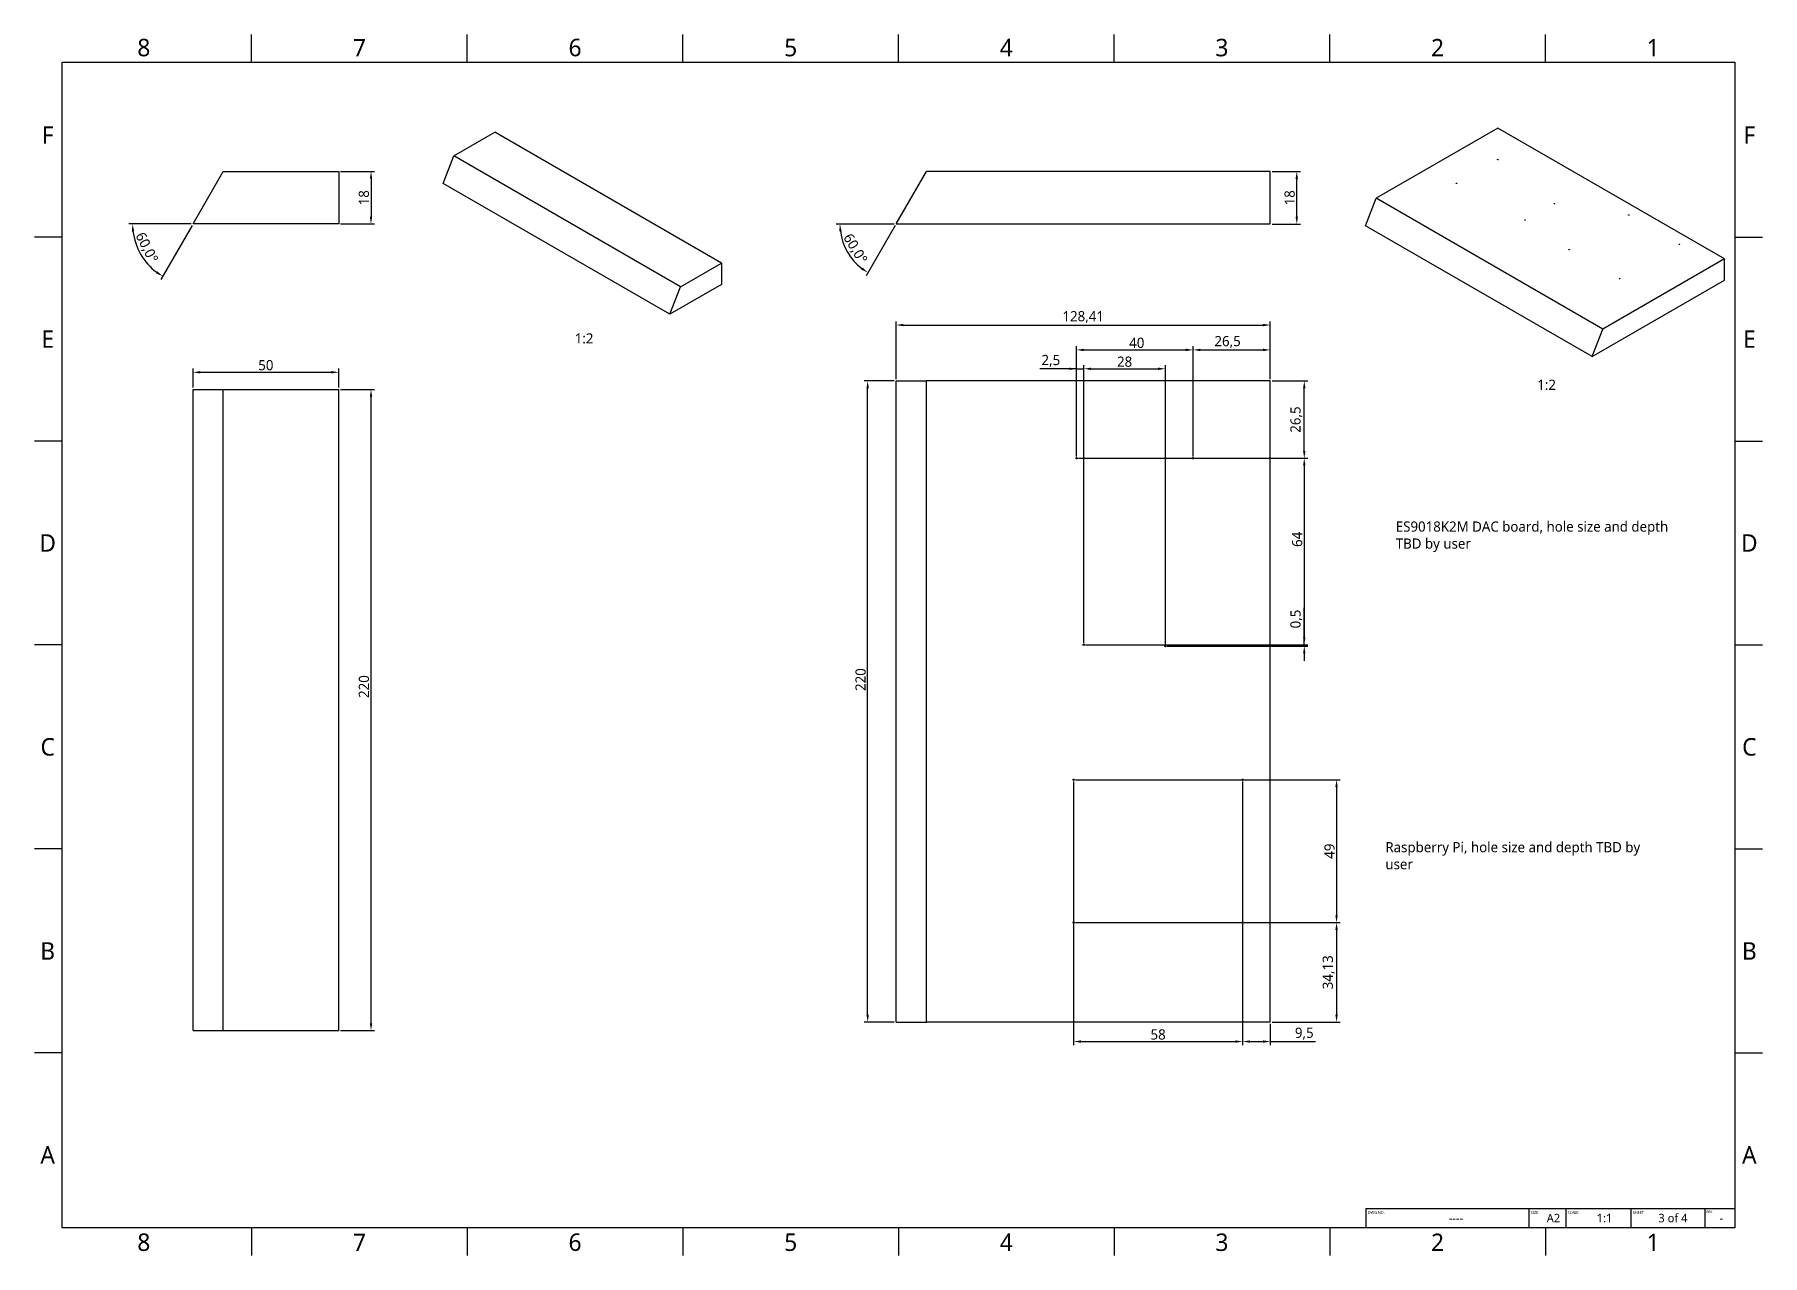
# Model space of a CAD drawing. Extents: x 0 to 2824, y 0 to 420.
# Drawn here: x 1488 to 2080, y 0 to 420 of the extents above; entities that cross this region are included whole.
import ezdxf

# ---------------------------------------------------------------- set-up
doc = ezdxf.new("R2010")
doc.units = 0
doc.header["$LTSCALE"] = 12.7
doc.layers.get('DEFPOINTS').update_dxf_attribs({"linetype": 'CONTINUOUS'})
for name, color, linetype in [('ANNOTATION_TEXT', 7, 'CONTINUOUS'), ('BORDER_FRAME', 7, 'CONTINUOUS'), ('BORDER_ZONES', 7, 'CONTINUOUS'), ('TITLE_BLOCK', 7, 'CONTINUOUS'), ('VISIBLE', 7, 'CONTINUOUS')]:
    doc.layers.add(name, color=color, linetype=linetype)
doc.styles.add('ONSHAPE-STANDARD', font='NotoSans-Regular.ttf')
doc.styles.add('ONSHAPE-STANDARD-DIMENSION', font='')
doc.styles.add('ONSHAPE-STANDARD-FIELDS', font='')
doc.styles.add('ONSHAPE-STANDARD-NOTESTYLE', font='Noto Sans', dxfattribs={"height": 3.5})
doc.styles.add('ONSHAPE-STANDARD-VIEW-LABE', font='NotoSans-Regular.ttf', dxfattribs={"height": 3.5})
doc.styles.get('ONSHAPE-STANDARD-DIMENSION').set_extended_font_data('Noto Sans')
doc.styles.get('ONSHAPE-STANDARD-FIELDS').set_extended_font_data('Noto Sans')
doc.dimstyles.new('ONSHAPE-ISO-25$0', dxfattribs={"dimtxt": 3.5, "dimasz": 2.5, "dimexe": 1.25, "dimexo": 0.625, "dimtad": 1, "dimtxsty": 'ONSHAPE-STANDARD-DIMENSION', "dimcen": 2.5, "dimclrd": 7, "dimclre": 7, "dimclrt": 7, "dimadec": 1, "dimazin": 3, "dimtfac": 1, "dimtmove": 0, "dimatfit": 3})
doc.dimstyles.new('ONSHAPE-ISO-25$2', dxfattribs={"dimtxt": 3.5, "dimasz": 2.5, "dimexe": 1.25, "dimexo": 0.625, "dimtad": 1, "dimtxsty": 'ONSHAPE-STANDARD-DIMENSION', "dimcen": 2.5, "dimclrd": 7, "dimclre": 7, "dimclrt": 7, "dimadec": 1, "dimazin": 3, "dimtfac": 1, "dimtmove": 0, "dimatfit": 3})

# ---------------------------------------------------------------- blocks, each defined once
blk = doc.blocks.new('*D14')
at = {"layer": 'ANNOTATION_TEXT', "color": 7}
for p, q in [((1541.88, 298.32), (1541.88, 304.85)), ((1544.38, 303.6), (1589.38, 303.6)), ((1591.88, 298.32), (1591.88, 304.85))]:
    blk.add_line(p, q, dxfattribs=at)
for points in [[(1544.38, 304.02), (1544.38, 303.18), (1541.88, 303.6)], [(1589.38, 303.18), (1589.38, 304.02), (1591.88, 303.6)]]:
    blk.add_solid(points, dxfattribs=at)
at = {"layer": 'DEFPOINTS', "color": 0}
for p in [(1591.88, 303.6), (1541.88, 297.69), (1591.88, 297.69)]:
    blk.add_point(p, dxfattribs=at)
at = {"layer": 'ANNOTATION_TEXT', "color": 7, "insert": (1566.88, 306.02), "char_height": 3.5, "attachment_point": 5, "style": 'ONSHAPE-STANDARD-DIMENSION'}
blk.add_mtext('50', dxfattribs=at)
blk = doc.blocks.new('*D15')
at = {"layer": 'ANNOTATION_TEXT', "color": 7}
for p, q in [((1592.51, 297.69), (1604.22, 297.69)), ((1602.97, 80.19), (1602.97, 295.19)), ((1592.51, 77.69), (1604.22, 77.69))]:
    blk.add_line(p, q, dxfattribs=at)
for points in [[(1603.39, 295.19), (1602.55, 295.19), (1602.97, 297.69)], [(1602.55, 80.19), (1603.39, 80.19), (1602.97, 77.69)]]:
    blk.add_solid(points, dxfattribs=at)
at = {"layer": 'DEFPOINTS', "color": 0}
for p in [(1591.88, 297.69), (1602.97, 297.69), (1591.88, 77.69)]:
    blk.add_point(p, dxfattribs=at)
at = {"layer": 'ANNOTATION_TEXT', "color": 7, "insert": (1600.55, 195.74), "char_height": 3.5, "attachment_point": 5, "rotation": 90, "style": 'ONSHAPE-STANDARD-DIMENSION'}
blk.add_mtext('220', dxfattribs=at)
blk = doc.blocks.new('*D16')
at = {"layer": 'ANNOTATION_TEXT', "color": 7}
for p, q in [((1541.26, 354.5), (1519.88, 354.5)), ((1541.57, 353.96), (1530.88, 335.45))]:
    blk.add_line(p, q, dxfattribs=at)
blk.add_arc((1541.88, 354.5), 20.75, 186.90611, 233.09389, dxfattribs=at)
for points in [[(1521.7, 352.03), (1520.87, 351.98), (1521.13, 354.5)], [(1529.19, 337.56), (1529.65, 338.26), (1531.51, 336.53)]]:
    blk.add_solid(points, dxfattribs=at)
at = {"layer": 'DEFPOINTS', "color": 0}
for p in [(1552.28, 372.5), (1541.88, 354.5), (1541.88, 354.5), (1591.88, 354.5), (1525.99, 341.16)]:
    blk.add_point(p, dxfattribs=at)
at = {"layer": 'ANNOTATION_TEXT', "color": 7, "insert": (1525.81, 346.31), "char_height": 3.5, "attachment_point": 5, "rotation": 297.00071, "style": 'ONSHAPE-STANDARD-DIMENSION'}
blk.add_mtext('60,0%%d', dxfattribs=at)
blk = doc.blocks.new('*D17')
at = {"layer": 'ANNOTATION_TEXT', "color": 7}
for p, q in [((1592.51, 372.5), (1604.22, 372.5)), ((1602.97, 370), (1602.97, 357)), ((1592.51, 354.5), (1604.22, 354.5))]:
    blk.add_line(p, q, dxfattribs=at)
for points in [[(1603.39, 370), (1602.55, 370), (1602.97, 372.5)], [(1602.55, 357), (1603.39, 357), (1602.97, 354.5)]]:
    blk.add_solid(points, dxfattribs=at)
at = {"layer": 'DEFPOINTS', "color": 0}
for p in [(1591.88, 372.5), (1591.88, 354.5), (1602.97, 354.5)]:
    blk.add_point(p, dxfattribs=at)
at = {"layer": 'ANNOTATION_TEXT', "color": 7, "insert": (1600.55, 363.5), "char_height": 3.5, "attachment_point": 5, "rotation": 90, "style": 'ONSHAPE-STANDARD-DIMENSION'}
blk.add_mtext('18', dxfattribs=at)
blk = doc.blocks.new('*D18')
at = {"layer": 'ANNOTATION_TEXT', "color": 7}
for p, q in [((1912.22, 372.48), (1921.93, 372.48)), ((1920.68, 356.98), (1920.68, 369.98)), ((1912.22, 354.48), (1921.93, 354.48))]:
    blk.add_line(p, q, dxfattribs=at)
for points in [[(1921.1, 369.98), (1920.26, 369.98), (1920.68, 372.48)], [(1920.26, 356.98), (1921.1, 356.98), (1920.68, 354.48)]]:
    blk.add_solid(points, dxfattribs=at)
at = {"layer": 'DEFPOINTS', "color": 0}
for p in [(1911.6, 372.48), (1920.68, 372.48), (1911.6, 354.48)]:
    blk.add_point(p, dxfattribs=at)
at = {"layer": 'ANNOTATION_TEXT', "color": 7, "insert": (1918.26, 363.48), "char_height": 3.5, "attachment_point": 5, "rotation": 90, "style": 'ONSHAPE-STANDARD-DIMENSION'}
blk.add_mtext('18', dxfattribs=at)
blk = doc.blocks.new('*D19')
at = {"layer": 'ANNOTATION_TEXT', "color": 7}
for p, q in [((1782.56, 300.61), (1772.16, 300.61)), ((1773.41, 83.11), (1773.41, 298.11)), ((1782.56, 80.61), (1772.16, 80.61))]:
    blk.add_line(p, q, dxfattribs=at)
for points in [[(1773.83, 298.11), (1773, 298.11), (1773.41, 300.61)], [(1773, 83.11), (1773.83, 83.11), (1773.41, 80.61)]]:
    blk.add_solid(points, dxfattribs=at)
at = {"layer": 'DEFPOINTS', "color": 0}
for p in [(1773.41, 300.61), (1783.19, 300.61), (1783.19, 80.61)]:
    blk.add_point(p, dxfattribs=at)
at = {"layer": 'ANNOTATION_TEXT', "color": 7, "insert": (1770.99, 198.13), "char_height": 3.5, "attachment_point": 5, "rotation": 90, "style": 'ONSHAPE-STANDARD-DIMENSION'}
blk.add_mtext('220', dxfattribs=at)
blk = doc.blocks.new('*D20')
at = {"layer": 'ANNOTATION_TEXT', "color": 7}
for p, q in [((1783.19, 301.23), (1783.19, 321.06)), ((1911.6, 301.23), (1911.6, 321.06)), ((1785.69, 319.81), (1909.1, 319.81))]:
    blk.add_line(p, q, dxfattribs=at)
for points in [[(1785.69, 320.23), (1785.69, 319.39), (1783.19, 319.81)], [(1909.1, 319.39), (1909.1, 320.23), (1911.6, 319.81)]]:
    blk.add_solid(points, dxfattribs=at)
at = {"layer": 'DEFPOINTS', "color": 0}
for p in [(1911.6, 319.81), (1783.19, 300.61), (1911.6, 300.61)]:
    blk.add_point(p, dxfattribs=at)
at = {"layer": 'ANNOTATION_TEXT', "color": 7, "insert": (1847.39, 322.52), "char_height": 3.5, "attachment_point": 5, "style": 'ONSHAPE-STANDARD-DIMENSION'}
blk.add_mtext('128,41', dxfattribs=at)
blk = doc.blocks.new('*D21')
at = {"layer": 'ANNOTATION_TEXT', "color": 7}
for p, q in [((1782.56, 354.48), (1762.65, 354.48)), ((1782.87, 353.94), (1772.92, 336.7))]:
    blk.add_line(p, q, dxfattribs=at)
blk.add_arc((1783.19, 354.48), 19.29, 187.43254, 232.56746, dxfattribs=at)
for points in [[(1764.48, 352.02), (1763.65, 351.96), (1763.9, 354.48)], [(1771.23, 338.82), (1771.7, 339.52), (1773.54, 337.78)]]:
    blk.add_solid(points, dxfattribs=at)
at = {"layer": 'DEFPOINTS', "color": 0}
for p in [(1793.58, 372.48), (1783.19, 354.48), (1783.19, 354.48), (1911.6, 354.48), (1765.06, 347.89)]:
    blk.add_point(p, dxfattribs=at)
at = {"layer": 'ANNOTATION_TEXT', "color": 7, "insert": (1768.99, 345.93), "char_height": 3.5, "attachment_point": 5, "rotation": 301.07768, "style": 'ONSHAPE-STANDARD-DIMENSION'}
blk.add_mtext('60,0%%d', dxfattribs=at)
blk = doc.blocks.new('*D22')
at = {"layer": 'ANNOTATION_TEXT', "color": 7}
for p, q in [((1844.72, 163.74), (1935.59, 163.74)), ((1934.34, 161.24), (1934.34, 117.24)), ((1844.72, 114.74), (1935.59, 114.74))]:
    blk.add_line(p, q, dxfattribs=at)
for points in [[(1934.75, 161.24), (1933.92, 161.24), (1934.34, 163.74)], [(1933.92, 117.24), (1934.75, 117.24), (1934.34, 114.74)]]:
    blk.add_solid(points, dxfattribs=at)
at = {"layer": 'DEFPOINTS', "color": 0}
for p in [(1844.1, 163.74), (1844.1, 114.74), (1934.34, 114.74)]:
    blk.add_point(p, dxfattribs=at)
at = {"layer": 'ANNOTATION_TEXT', "color": 7, "insert": (1931.92, 139.24), "char_height": 3.5, "attachment_point": 5, "rotation": 90, "style": 'ONSHAPE-STANDARD-DIMENSION'}
blk.add_mtext('49', dxfattribs=at)
blk = doc.blocks.new('*D23')
at = {"layer": 'ANNOTATION_TEXT', "color": 7}
for p, q in [((1845.1, 274.73), (1845.1, 312.52)), ((1847.6, 311.27), (1882.6, 311.27)), ((1885.1, 274.73), (1885.1, 312.52))]:
    blk.add_line(p, q, dxfattribs=at)
for points in [[(1847.6, 311.69), (1847.6, 310.85), (1845.1, 311.27)], [(1882.6, 310.85), (1882.6, 311.69), (1885.1, 311.27)]]:
    blk.add_solid(points, dxfattribs=at)
at = {"layer": 'DEFPOINTS', "color": 0}
for p in [(1885.1, 311.27), (1845.1, 274.11), (1885.1, 274.11)]:
    blk.add_point(p, dxfattribs=at)
at = {"layer": 'ANNOTATION_TEXT', "color": 7, "insert": (1865.78, 313.69), "char_height": 3.5, "attachment_point": 5, "style": 'ONSHAPE-STANDARD-DIMENSION'}
blk.add_mtext('40', dxfattribs=at)
blk = doc.blocks.new('*D24')
at = {"layer": 'ANNOTATION_TEXT', "color": 7}
for p, q in [((1845.1, 304.8), (1832.47, 304.8)), ((1842.6, 304.8), (1840.1, 304.8)), ((1845.1, 274.73), (1845.1, 306.05)), ((1845.1, 304.8), (1847.6, 304.8)), ((1847.6, 210.73), (1847.6, 306.05)), ((1850.1, 304.8), (1852.6, 304.8))]:
    blk.add_line(p, q, dxfattribs=at)
for points in [[(1842.6, 304.38), (1842.6, 305.21), (1845.1, 304.8)], [(1850.1, 305.21), (1850.1, 304.38), (1847.6, 304.8)]]:
    blk.add_solid(points, dxfattribs=at)
at = {"layer": 'DEFPOINTS', "color": 0}
for p in [(1847.6, 304.8), (1845.1, 274.11), (1847.6, 210.11)]:
    blk.add_point(p, dxfattribs=at)
at = {"layer": 'ANNOTATION_TEXT', "color": 7, "insert": (1836.28, 307.5), "char_height": 3.5, "attachment_point": 5, "style": 'ONSHAPE-STANDARD-DIMENSION'}
blk.add_mtext('2,5', dxfattribs=at)
blk = doc.blocks.new('*D25')
at = {"layer": 'ANNOTATION_TEXT', "color": 7}
for p, q in [((1847.6, 210.73), (1847.6, 306.05)), ((1850.1, 304.8), (1873.1, 304.8)), ((1875.6, 210.23), (1875.6, 306.05))]:
    blk.add_line(p, q, dxfattribs=at)
for points in [[(1850.1, 305.21), (1850.1, 304.38), (1847.6, 304.8)], [(1873.1, 304.38), (1873.1, 305.21), (1875.6, 304.8)]]:
    blk.add_solid(points, dxfattribs=at)
at = {"layer": 'DEFPOINTS', "color": 0}
for p in [(1875.6, 304.8), (1847.6, 210.11), (1875.6, 209.61)]:
    blk.add_point(p, dxfattribs=at)
at = {"layer": 'ANNOTATION_TEXT', "color": 7, "insert": (1861.6, 307.21), "char_height": 3.5, "attachment_point": 5, "style": 'ONSHAPE-STANDARD-DIMENSION'}
blk.add_mtext('28', dxfattribs=at)
blk = doc.blocks.new('*D26')
at = {"layer": 'ANNOTATION_TEXT', "color": 7}
for p, q in [((1845.72, 274.11), (1924.51, 274.11)), ((1923.26, 271.61), (1923.26, 212.61)), ((1848.22, 210.11), (1924.51, 210.11))]:
    blk.add_line(p, q, dxfattribs=at)
for points in [[(1923.68, 271.61), (1922.84, 271.61), (1923.26, 274.11)], [(1922.84, 212.61), (1923.68, 212.61), (1923.26, 210.11)]]:
    blk.add_solid(points, dxfattribs=at)
at = {"layer": 'DEFPOINTS', "color": 0}
for p in [(1845.1, 274.11), (1847.6, 210.11), (1923.26, 210.11)]:
    blk.add_point(p, dxfattribs=at)
at = {"layer": 'ANNOTATION_TEXT', "color": 7, "insert": (1920.84, 246.26), "char_height": 3.5, "attachment_point": 5, "rotation": 90, "style": 'ONSHAPE-STANDARD-DIMENSION'}
blk.add_mtext('64', dxfattribs=at)
blk = doc.blocks.new('*D27')
at = {"layer": 'ANNOTATION_TEXT', "color": 7}
for p, q in [((1923.26, 210.11), (1923.26, 222.74)), ((1923.26, 212.61), (1923.26, 215.11)), ((1848.22, 210.11), (1924.51, 210.11)), ((1876.22, 209.61), (1924.51, 209.61)), ((1923.26, 210.11), (1923.26, 209.61)), ((1923.26, 207.11), (1923.26, 204.61))]:
    blk.add_line(p, q, dxfattribs=at)
for points in [[(1922.84, 212.61), (1923.68, 212.61), (1923.26, 210.11)], [(1923.68, 207.11), (1922.84, 207.11), (1923.26, 209.61)]]:
    blk.add_solid(points, dxfattribs=at)
at = {"layer": 'DEFPOINTS', "color": 0}
for p in [(1847.6, 210.11), (1875.6, 209.61), (1923.26, 209.61)]:
    blk.add_point(p, dxfattribs=at)
at = {"layer": 'ANNOTATION_TEXT', "color": 7, "insert": (1920.55, 218.92), "char_height": 3.5, "attachment_point": 5, "rotation": 90, "style": 'ONSHAPE-STANDARD-DIMENSION'}
blk.add_mtext('0,5', dxfattribs=at)
blk = doc.blocks.new('*D28')
at = {"layer": 'ANNOTATION_TEXT', "color": 7}
for p, q in [((1844.1, 163.11), (1844.1, 72.65)), ((1902.1, 163.11), (1902.1, 72.65)), ((1846.6, 73.9), (1899.6, 73.9))]:
    blk.add_line(p, q, dxfattribs=at)
for points in [[(1846.6, 74.32), (1846.6, 73.49), (1844.1, 73.9)], [(1899.6, 73.49), (1899.6, 74.32), (1902.1, 73.9)]]:
    blk.add_solid(points, dxfattribs=at)
at = {"layer": 'DEFPOINTS', "color": 0}
for p in [(1844.1, 163.74), (1902.1, 163.74), (1902.1, 73.9)]:
    blk.add_point(p, dxfattribs=at)
at = {"layer": 'ANNOTATION_TEXT', "color": 7, "insert": (1873.1, 76.32), "char_height": 3.5, "attachment_point": 5, "style": 'ONSHAPE-STANDARD-DIMENSION'}
blk.add_mtext('58', dxfattribs=at)
blk = doc.blocks.new('*D29')
at = {"layer": 'ANNOTATION_TEXT', "color": 7}
for p, q in [((1902.1, 114.11), (1902.1, 72.65)), ((1911.6, 79.98), (1911.6, 72.65)), ((1904.6, 73.9), (1909.1, 73.9)), ((1911.6, 73.9), (1927.07, 73.9))]:
    blk.add_line(p, q, dxfattribs=at)
for points in [[(1904.6, 74.32), (1904.6, 73.49), (1902.1, 73.9)], [(1909.1, 73.49), (1909.1, 74.32), (1911.6, 73.9)]]:
    blk.add_solid(points, dxfattribs=at)
at = {"layer": 'DEFPOINTS', "color": 0}
for p in [(1902.1, 114.74), (1911.6, 80.61), (1911.6, 73.9)]:
    blk.add_point(p, dxfattribs=at)
at = {"layer": 'ANNOTATION_TEXT', "color": 7, "insert": (1923.26, 76.61), "char_height": 3.5, "attachment_point": 5, "style": 'ONSHAPE-STANDARD-DIMENSION'}
blk.add_mtext('9,5', dxfattribs=at)
blk = doc.blocks.new('*D30')
at = {"layer": 'ANNOTATION_TEXT', "color": 7}
for p, q in [((1902.72, 114.74), (1935.59, 114.74)), ((1934.34, 112.24), (1934.34, 83.11)), ((1912.22, 80.61), (1935.59, 80.61))]:
    blk.add_line(p, q, dxfattribs=at)
for points in [[(1934.75, 112.24), (1933.92, 112.24), (1934.34, 114.74)], [(1933.92, 83.11), (1934.75, 83.11), (1934.34, 80.61)]]:
    blk.add_solid(points, dxfattribs=at)
at = {"layer": 'DEFPOINTS', "color": 0}
for p in [(1902.1, 114.74), (1911.6, 80.61), (1934.34, 80.61)]:
    blk.add_point(p, dxfattribs=at)
at = {"layer": 'ANNOTATION_TEXT', "color": 7, "insert": (1931.63, 97.67), "char_height": 3.5, "attachment_point": 5, "rotation": 90, "style": 'ONSHAPE-STANDARD-DIMENSION'}
blk.add_mtext('34,13', dxfattribs=at)
blk = doc.blocks.new('*D31')
at = {"layer": 'ANNOTATION_TEXT', "color": 7}
for p, q in [((1912.22, 300.61), (1924.51, 300.61)), ((1923.26, 276.61), (1923.26, 298.11)), ((1885.72, 274.11), (1924.51, 274.11))]:
    blk.add_line(p, q, dxfattribs=at)
for points in [[(1923.68, 298.11), (1922.84, 298.11), (1923.26, 300.61)], [(1922.84, 276.61), (1923.68, 276.61), (1923.26, 274.11)]]:
    blk.add_solid(points, dxfattribs=at)
at = {"layer": 'DEFPOINTS', "color": 0}
for p in [(1911.6, 300.61), (1923.26, 300.61), (1885.1, 274.11)]:
    blk.add_point(p, dxfattribs=at)
at = {"layer": 'ANNOTATION_TEXT', "color": 7, "insert": (1920.55, 287.36), "char_height": 3.5, "attachment_point": 5, "rotation": 90, "style": 'ONSHAPE-STANDARD-DIMENSION'}
blk.add_mtext('26,5', dxfattribs=at)
blk = doc.blocks.new('*D32')
at = {"layer": 'ANNOTATION_TEXT', "color": 7}
for p, q in [((1885.1, 274.73), (1885.1, 312.52)), ((1887.6, 311.27), (1909.1, 311.27)), ((1911.6, 301.23), (1911.6, 312.52))]:
    blk.add_line(p, q, dxfattribs=at)
for points in [[(1887.6, 311.69), (1887.6, 310.85), (1885.1, 311.27)], [(1909.1, 310.85), (1909.1, 311.69), (1911.6, 311.27)]]:
    blk.add_solid(points, dxfattribs=at)
at = {"layer": 'DEFPOINTS', "color": 0}
for p in [(1911.6, 311.27), (1911.6, 300.61), (1885.1, 274.11)]:
    blk.add_point(p, dxfattribs=at)
at = {"layer": 'ANNOTATION_TEXT', "color": 7, "insert": (1896.95, 313.98), "char_height": 3.5, "attachment_point": 5, "style": 'ONSHAPE-STANDARD-DIMENSION'}
blk.add_mtext('26,5', dxfattribs=at)

msp = doc.modelspace()

# ---------------------------------------------------------------- linework, layer by layer
at = {"layer": 'BORDER_FRAME'}
for p, q in [((1497, 10), (1497, 410)), ((1497, 410), (2071, 410)), ((2071, 410), (2071, 10)), ((2071, 10), (1497, 10))]:
    msp.add_line(p, q, dxfattribs=at)
at = {"layer": 'BORDER_ZONES'}
for p, q in [((1562, 410), (1562, 419.5)), ((1636, 410), (1636, 419.5)), ((1710, 410), (1710, 419.5)), ((1784, 410), (1784, 419.5)), ((1858, 410), (1858, 419.5)), ((1932, 410), (1932, 419.5)), ((2006, 410), (2006, 419.5)), ((1497, 350), (1487.5, 350)), ((2071, 350), (2080.5, 350)), ((1497, 280), (1487.5, 280)), ((2071, 280), (2080.5, 280)), ((1497, 210), (1487.5, 210)), ((2071, 210), (2080.5, 210)), ((1497, 140), (1487.5, 140)), ((2071, 140), (2080.5, 140)), ((1497, 70), (1487.5, 70)), ((2071, 70), (2080.5, 70)), ((1562, 10), (1562, 0.5)), ((1636, 10), (1636, 0.5)), ((1710, 10), (1710, 0.5)), ((1784, 10), (1784, 0.5)), ((1858, 10), (1858, 0.5)), ((1932, 10), (1932, 0.5)), ((2006, 10), (2006, 0.5))]:
    msp.add_line(p, q, dxfattribs=at)
at = {"layer": 'TITLE_BLOCK'}
for p, q in [((1944.508, 10), (1944.508, 16.604)), ((1944.508, 16.604), (2000.388, 16.604)), ((2000.388, 10), (2000.388, 16.604)), ((2000.388, 16.604), (2013.088, 16.604)), ((2013.088, 10), (2013.088, 16.604)), ((2013.088, 16.604), (2035.44, 16.604)), ((2035.44, 10), (2035.44, 16.604)), ((2035.44, 16.604), (2071, 16.604)), ((2060.84, 10), (2060.84, 16.604))]:
    msp.add_line(p, q, dxfattribs=at)
at = {"layer": 'VISIBLE'}
for p, q in [((1631.436, 377.873), (1645.439, 385.958)), ((1723.221, 341.051), (1645.439, 385.958)), ((1989.643, 387.425), (1947.917, 363.335)), ((2067.425, 342.518), (1989.643, 387.425)), ((1627.762, 368.403), (1631.436, 377.873)), ((1709.217, 332.966), (1631.436, 377.873)), ((1541.884, 354.504), (1552.276, 372.504)), ((1552.276, 372.504), (1591.884, 372.504)), ((1591.884, 372.504), (1591.884, 354.504)), ((1705.543, 323.496), (1627.762, 368.403)), ((1783.186, 354.485), (1793.579, 372.485)), ((1911.598, 372.485), (1793.579, 372.485)), ((1911.598, 354.485), (1911.598, 372.485)), ((1944.243, 353.865), (1947.917, 363.335)), ((2025.699, 318.428), (1947.917, 363.335)), ((1591.884, 354.504), (1541.884, 354.504)), ((1783.186, 354.485), (1911.598, 354.485)), ((2022.025, 308.958), (1944.243, 353.865)), ((1709.217, 332.966), (1723.221, 341.051)), ((1723.221, 341.051), (1723.221, 333.702)), ((2067.425, 342.518), (2025.699, 318.428)), ((2067.425, 335.17), (2067.425, 342.518)), ((1723.221, 333.702), (1705.543, 323.496)), ((1705.543, 323.496), (1709.217, 332.966)), ((2022.025, 308.958), (2067.425, 335.17)), ((2022.025, 308.958), (2025.699, 318.428)), ((1541.884, 297.694), (1552.276, 297.694)), ((1541.884, 77.694), (1541.884, 297.694)), ((1552.276, 77.694), (1552.276, 297.694)), ((1552.276, 297.694), (1591.884, 297.694)), ((1591.884, 77.694), (1591.884, 297.694)), ((1783.186, 300.609), (1793.579, 300.609)), ((1783.186, 80.609), (1783.186, 300.609)), ((1793.579, 80.609), (1793.579, 300.609)), ((1911.598, 300.609), (1793.579, 300.609)), ((1911.598, 80.609), (1911.598, 300.609)), ((1541.884, 77.694), (1552.276, 77.694)), ((1552.276, 77.694), (1591.884, 77.694)), ((1783.186, 80.609), (1793.579, 80.609)), ((1911.598, 80.609), (1793.579, 80.609))]:
    msp.add_line(p, q, dxfattribs=at)
for centre in [(1845.098, 274.109), (1885.098, 274.109), (1847.598, 210.109), (1875.598, 209.609), (1844.098, 163.739), (1902.098, 163.739), (1844.098, 114.739), (1902.098, 114.739)]:
    msp.add_circle(centre, 0.25, dxfattribs=at)
for centre in [(1989.643, 376.607), (1975.501, 368.442), (1999.013, 355.888), (2009.089, 361.502), (2034.675, 357.548), (2014.169, 345.709), (2052, 347.546), (2031.494, 335.706)]:
    msp.add_ellipse(centre, major_axis=(-0.125, 0), ratio=0.5773503, dxfattribs=at)

# ---------------------------------------------------------------- texts
at = {"layer": 'ANNOTATION_TEXT', "color": 7, "char_height": 3.5, "attachment_point": 2, "style": 'ONSHAPE-STANDARD-VIEW-LABE'}
for insert in [(1675.491, 316.973), (2005.834, 301.049)]:
    msp.add_mtext(' 1:2', dxfattribs=dict(at, insert=insert))
at = {"layer": 'ANNOTATION_TEXT', "char_height": 3.5, "width": 104.5327, "attachment_point": 1, "style": 'ONSHAPE-STANDARD-NOTESTYLE'}
for s, insert in [('ES9018K2M DAC board, hole size and depth\\PTBD by user}', (1954.662, 252.398)), ('Raspberry Pi, hole size and depth TBD by\\Puser}', (1951.091, 142.369))]:
    msp.add_mtext(s, dxfattribs=dict(at, insert=insert))
at = {"layer": 'BORDER_ZONES', "char_height": 6, "attachment_point": 5, "style": 'ONSHAPE-STANDARD'}
for s, insert in [('8', (1525, 415)), ('7', (1599, 415)), ('6', (1673, 415)), ('5', (1747, 415)), ('4', (1821, 415)), ('3', (1895, 415)), ('2', (1969, 415)), ('1', (2043, 415)), ('F', (1492, 385)), ('F', (2076, 385)), ('E', (1492, 315)), ('E', (2076, 315)), ('D', (1492, 245)), ('D', (2076, 245)), ('C', (1492, 175)), ('C', (2076, 175)), ('B', (1492, 105)), ('B', (2076, 105)), ('A', (1492, 35)), ('A', (2076, 35)), ('8', (1525, 5)), ('7', (1599, 5)), ('6', (1673, 5)), ('5', (1747, 5)), ('4', (1821, 5)), ('3', (1895, 5)), ('2', (1969, 5)), ('1', (2043, 5))]:
    msp.add_mtext(s, dxfattribs=dict(at, insert=insert))
at = {"layer": 'TITLE_BLOCK'}
for s, insert, char_height, width, attachment_point, style in [('DWG NO.', (1945.044, 15.726), 0.9754, 55.88, 1, 'ONSHAPE-STANDARD'), ('----', (1975.293, 13.302), 2.9261, 55.88, 5, 'ONSHAPE-STANDARD-FIELDS'), ('SIZE', (2000.924, 15.726), 0.9754, 12.7, 1, 'ONSHAPE-STANDARD'), ('A2', (2008.77, 13.302), 2.9261, 12.7, 5, 'ONSHAPE-STANDARD-FIELDS'), ('SCALE', (2013.624, 15.726), 0.9754, 22.352, 1, 'ONSHAPE-STANDARD'), ('1:1', (2026.296, 13.302), 2.9261, 22.352, 5, 'ONSHAPE-STANDARD-FIELDS'), ('SHEET', (2035.976, 15.726), 0.9754, 25.4, 1, 'ONSHAPE-STANDARD'), ('3 of 4', (2049.766, 13.302), 2.9261, 22.1488, 5, 'ONSHAPE-STANDARD-FIELDS'), ('REV.', (2061.287, 15.872), 0.8128, 10.16, 1, 'ONSHAPE-STANDARD'), ('-', (2066.428, 13.302), 2.926, 9.144, 5, 'ONSHAPE-STANDARD-FIELDS')]:
    msp.add_mtext(s, dxfattribs=dict(at, insert=insert, char_height=char_height, width=width, attachment_point=attachment_point, style=style))

# ---------------------------------------------------------------- dimensions: what is measured, and where the dimension line sits
at = {"layer": 'ANNOTATION_TEXT'}
for base, line1, line2, picture, middle in [((1525.986, 341.164), ((1541.884, 354.504), (1552.276, 372.504)), ((1591.884, 354.504), (1541.884, 354.504)), '*D16', (1523.393, 345.082)), ((1765.064, 347.889), ((1783.186, 354.485), (1793.579, 372.485)), ((1783.186, 354.485), (1911.598, 354.485)), '*D21', (1766.669, 344.53))]:
    dim = msp.add_angular_dim_2l(base=base, line1=line1, line2=line2, dimstyle='ONSHAPE-ISO-25$2', override={"dimlfac": 1, "dimpost": '', "dimtdec": 0}, dxfattribs=at)
    dim.commit()
    dim.dimension.update_dxf_attribs({"geometry": picture, "text_midpoint": middle, "dimtype": 162})
for base, p1, p2, angle, picture, middle, dimtype in [((1602.972, 354.504), (1591.884, 372.504), (1591.884, 354.504), 270, '*D17', (1602.972, 363.504), 161), ((1920.68, 372.485), (1911.598, 354.485), (1911.598, 372.485), 90, '*D18', (1920.68, 363.485), 161), ((1602.972, 297.694), (1591.884, 77.694), (1591.884, 297.694), 90, '*D15', (1602.972, 195.737), 161), ((1773.413, 300.609), (1783.186, 80.609, -9), (1783.186, 300.609, -9), 90, '*D19', (1773.413, 198.127), 161), ((1923.261, 300.609), (1885.098, 274.109, 9), (1911.598, 300.609, 9), 90, '*D31', (1923.261, 287.359), 160), ((1923.261, 210.109), (1845.098, 274.109, 9), (1847.598, 210.109, 9), 90, '*D26', (1923.261, 246.258), 160), ((1923.261, 209.609), (1847.598, 210.109, 9), (1875.598, 209.609, 9), 90, '*D27', (1923.261, 218.923), 160), ((1934.336, 80.609), (1902.098, 114.739, 9), (1911.598, 80.609, 9), 90, '*D30', (1934.336, 97.674), 160)]:
    dim = msp.add_linear_dim(base=base, p1=p1, p2=p2, angle=angle, dimstyle='ONSHAPE-ISO-25$0', override={"dimlfac": 1, "dimpost": ''}, dxfattribs=at)
    dim.commit()
    dim.dimension.update_dxf_attribs({"geometry": picture, "text_midpoint": middle, "dimtype": dimtype})
for base, p1, p2, picture, middle in [((1911.598, 319.811), (1783.186, 300.609, -9), (1911.598, 300.609, 9), '*D20', (1847.392, 319.811)), ((1885.098, 311.269), (1845.098, 274.109, 9), (1885.098, 274.109, 9), '*D23', (1865.78, 311.269)), ((1911.598, 311.269), (1885.098, 274.109, 9), (1911.598, 300.609, 9), '*D32', (1896.945, 311.269)), ((1847.598, 304.796), (1845.098, 274.109, 9), (1847.598, 210.109, 9), '*D24', (1836.282, 304.796)), ((1875.598, 304.796), (1847.598, 210.109, 9), (1875.598, 209.609, 9), '*D25', (1861.598, 304.796)), ((1591.884, 303.601), (1541.884, 297.694, -9), (1591.884, 297.694, 9), '*D14', (1566.884, 303.601)), ((1902.098, 73.902), (1844.098, 163.739, 9), (1902.098, 163.739, 9), '*D28', (1873.098, 73.902)), ((1911.598, 73.902), (1902.098, 114.739, 9), (1911.598, 80.609, 9), '*D29', (1923.261, 73.902))]:
    dim = msp.add_linear_dim(base=base, p1=p1, p2=p2, dimstyle='ONSHAPE-ISO-25$0', override={"dimlfac": 1, "dimpost": ''}, dxfattribs=at)
    dim.commit()
    dim.dimension.update_dxf_attribs({"geometry": picture, "text_midpoint": middle, "dimtype": 160})
dim = msp.add_linear_dim(base=(1934.336, 114.739), p1=(1844.098, 163.739, 9), p2=(1844.098, 114.739, 9), angle=90, dimstyle='ONSHAPE-ISO-25$0', override={"dimlfac": 1, "dimpost": ''}, dxfattribs=at)
dim.commit()
dim.dimension.update_dxf_attribs({"geometry": '*D22', "text_midpoint": (1931.92, 139.239)})

doc.saveas('drawing.dxf')
